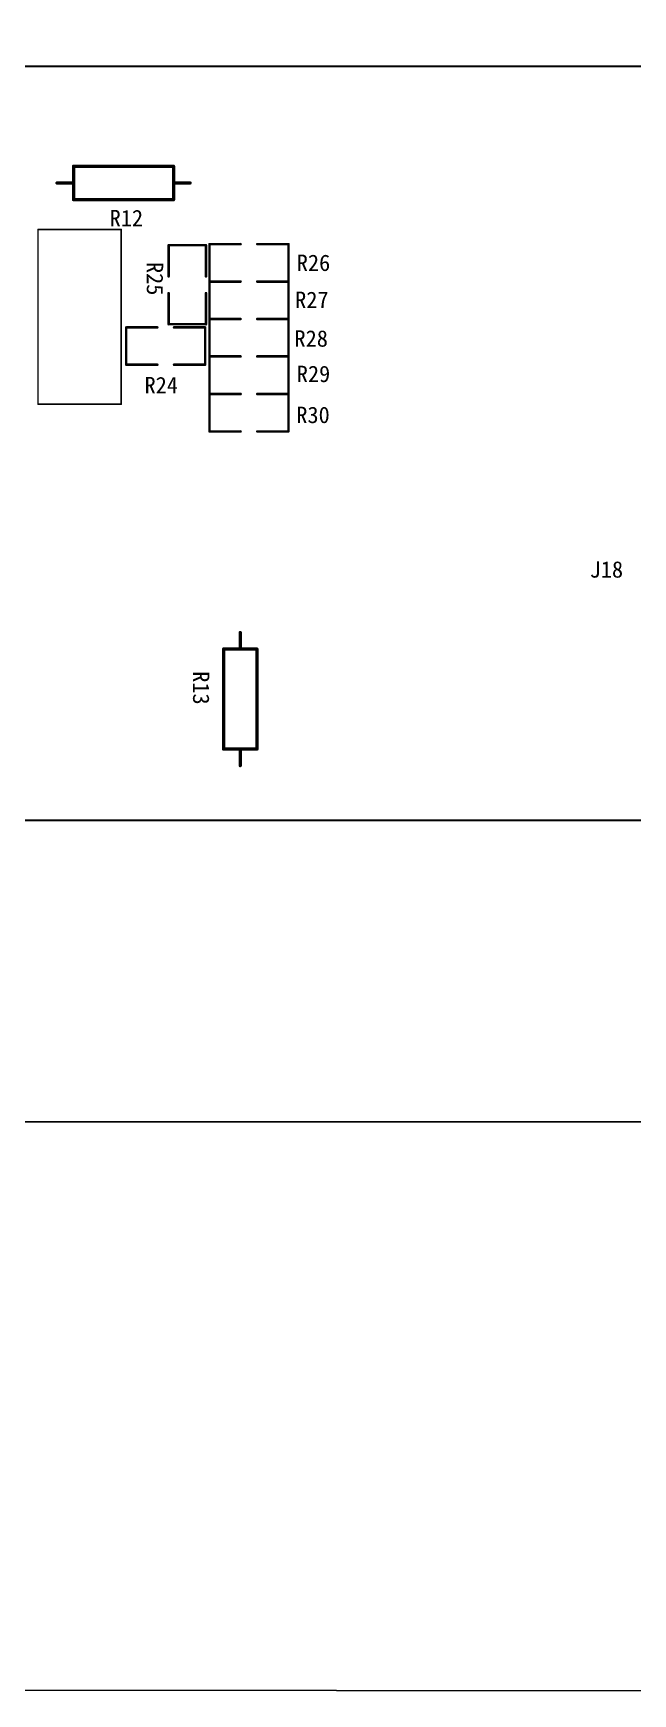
# Model space of a CAD drawing. Extents: x 741 to 1239, y 376 to 572.
# Drawn here: x 1028.8 to 1065.4, y 376.3 to 477.6 of the extents above; entities that cross this region are included whole.
import ezdxf

# ---------------------------------------------------------------- set-up
doc = ezdxf.new("R2010")
doc.units = 0
doc.header["$MEASUREMENT"] = 0
doc.layers.get('0').update_dxf_attribs({"linetype": 'CONTINUOUS'})
doc.layers.get('Defpoints').update_dxf_attribs({"linetype": 'CONTINUOUS'})
doc.layers.add('BOTTOMOVERLAY', color=7, linetype='CONTINUOUS')
doc.layers.add('KEEPOUTLAYER', color=6, linetype='CONTINUOUS')
doc.styles.get("Standard").update_dxf_attribs({"font": ''})
doc.styles.get('Standard').set_extended_font_data('SimSun')
doc.dimstyles.get("Standard").update_dxf_attribs({"dimtxt": 0.18, "dimasz": 0.18, "dimexe": 0.18, "dimexo": 0.0625, "dimgap": 0.09, "dimtad": 0, "dimtih": 1, "dimtoh": 1, "dimdec": 4, "dimzin": 0, "dimdsep": 46, "dimtxsty": 'Standard', "dimcen": 0.09, "dimadec": 0, "dimazin": 0, "dimtfac": 1, "dimtdec": 4, "dimtofl": 0, "dimtmove": 0, "dimatfit": 0, "dimfxl": 1, "dimtolj": 1, "dimtzin": 0, "dimarcsym": 0})

# ---------------------------------------------------------------- blocks, each defined once
blk = doc.blocks.new('2_4_2_54_B_11')
at = {"layer": 'BOTTOMOVERLAY', "const_width": 0.1}
for points in [[(3.81, 9.14), (-1.27, 9.14)], [(-1.27, 9.14), (-1.27, -1.52)], [(3.81, 9.14), (3.81, -1.52)], [(3.81, -1.52), (-1.27, -1.52)]]:
    blk.add_lwpolyline(points, dxfattribs=at)
at = {"layer": 'BOTTOMOVERLAY', "const_width": 0.05}
for points in [[(-1.29, 9.14, 1), (-1.25, 9.14, 1)], [(-1.29, 9.14, 1), (-1.25, 9.14, 1)], [(3.79, 9.14, 1), (3.83, 9.14, 1)], [(3.79, 9.14, 1), (3.83, 9.14, 1)], [(-1.29, -1.52, 1), (-1.25, -1.52, 1)], [(-1.29, -1.52, 1), (-1.25, -1.52, 1)], [(3.79, -1.52, 1), (3.83, -1.52, 1)], [(3.79, -1.52, 1), (3.83, -1.52, 1)]]:
    blk.add_lwpolyline(points, format="xyb", close=True, dxfattribs=at)
blk = doc.blocks.new('AXIAL_0_4_____4_B_107')
at = {"layer": 'BOTTOMOVERLAY', "const_width": 0.2}
for points in [[(3.05, 1.02), (-3.05, 1.02)], [(-3.05, 1.02), (-3.05, -1.02)], [(3.05, 1.02), (3.05, -1.02)], [(-3.05, 0), (-4.06, 0)], [(4.06, 0), (3.05, 0)], [(3.05, -1.02), (-3.05, -1.02)]]:
    blk.add_lwpolyline(points, dxfattribs=at)
at = {"layer": 'BOTTOMOVERLAY', "const_width": 0.1}
for points in [[(-3.1, 1.02, 1), (-3, 1.02, 1)], [(-3.1, 1.02, 1), (-3, 1.02, 1)], [(3, 1.02, 1), (3.1, 1.02, 1)], [(3, 1.02, 1), (3.1, 1.02, 1)], [(-4.11, 0, 1), (-4.01, 0, 1)], [(-3.1, 0, 1), (-3, 0, 1)], [(3, 0, 1), (3.1, 0, 1)], [(4.01, 0, 1), (4.11, 0, 1)], [(-3.1, -1.02, 1), (-3, -1.02, 1)], [(-3.1, -1.02, 1), (-3, -1.02, 1)], [(3, -1.02, 1), (3.1, -1.02, 1)], [(3, -1.02, 1), (3.1, -1.02, 1)]]:
    blk.add_lwpolyline(points, format="xyb", close=True, dxfattribs=at)
blk = doc.blocks.new('AXIAL_0_4_____3_B_112')
at = {"layer": 'BOTTOMOVERLAY', "const_width": 0.2}
for points in [[(-3.05, 1.02), (3.05, 1.02)], [(-3.05, 1.02), (-3.05, -1.02)], [(3.05, 1.02), (3.05, -1.02)], [(-4.06, 0), (-3.05, 0)], [(3.05, 0), (4.06, 0)], [(-3.05, -1.02), (3.05, -1.02)]]:
    blk.add_lwpolyline(points, dxfattribs=at)
at = {"layer": 'BOTTOMOVERLAY', "const_width": 0.1}
for points in [[(-3.1, 1.02, 1), (-3, 1.02, 1)], [(-3.1, 1.02, 1), (-3, 1.02, 1)], [(3, 1.02, 1), (3.1, 1.02, 1)], [(3, 1.02, 1), (3.1, 1.02, 1)], [(-4.11, 0, 1), (-4.01, 0, 1)], [(-3.1, 0, 1), (-3, 0, 1)], [(3, 0, 1), (3.1, 0, 1)], [(4.01, 0, 1), (4.11, 0, 1)], [(-3.1, -1.02, 1), (-3, -1.02, 1)], [(-3.1, -1.02, 1), (-3, -1.02, 1)], [(3, -1.02, 1), (3.1, -1.02, 1)], [(3, -1.02, 1), (3.1, -1.02, 1)]]:
    blk.add_lwpolyline(points, format="xyb", close=True, dxfattribs=at)
blk = doc.blocks.new('0805_B_115')
at = {"layer": 'BOTTOMOVERLAY', "const_width": 0.15}
for points in [[(-2.41, 1.14), (-0.51, 1.14)], [(-2.41, -1.14), (-2.41, 1.14)], [(0.51, 1.14), (2.41, 1.14)], [(2.41, -1.14), (2.41, 1.14)], [(-2.41, -1.14), (-0.51, -1.14)], [(0.51, -1.14), (2.41, -1.14)]]:
    blk.add_lwpolyline(points, dxfattribs=at)
at = {"layer": 'BOTTOMOVERLAY', "const_width": 0.075}
for points in [[(-2.45, 1.14, 1), (-2.38, 1.14, 1)], [(-2.45, 1.14, 1), (-2.38, 1.14, 1)], [(-0.55, 1.14, 1), (-0.47, 1.14, 1)], [(0.47, 1.14, 1), (0.55, 1.14, 1)], [(2.38, 1.14, 1), (2.45, 1.14, 1)], [(2.38, 1.14, 1), (2.45, 1.14, 1)], [(-2.45, -1.14, 1), (-2.38, -1.14, 1)], [(-2.45, -1.14, 1), (-2.38, -1.14, 1)], [(-0.55, -1.14, 1), (-0.47, -1.14, 1)], [(0.47, -1.14, 1), (0.55, -1.14, 1)], [(2.38, -1.14, 1), (2.45, -1.14, 1)], [(2.38, -1.14, 1), (2.45, -1.14, 1)]]:
    blk.add_lwpolyline(points, format="xyb", close=True, dxfattribs=at)
blk = doc.blocks.new('0805_B_116')
at = {"layer": 'BOTTOMOVERLAY', "const_width": 0.15}
for points in [[(-2.41, 1.14), (-0.51, 1.14)], [(-2.41, -1.14), (-2.41, 1.14)], [(0.51, 1.14), (2.41, 1.14)], [(2.41, -1.14), (2.41, 1.14)], [(-2.41, -1.14), (-0.51, -1.14)], [(0.51, -1.14), (2.41, -1.14)]]:
    blk.add_lwpolyline(points, dxfattribs=at)
at = {"layer": 'BOTTOMOVERLAY', "const_width": 0.075}
for points in [[(-2.45, 1.14, 1), (-2.38, 1.14, 1)], [(-2.45, 1.14, 1), (-2.38, 1.14, 1)], [(-0.55, 1.14, 1), (-0.47, 1.14, 1)], [(0.47, 1.14, 1), (0.55, 1.14, 1)], [(2.38, 1.14, 1), (2.45, 1.14, 1)], [(2.38, 1.14, 1), (2.45, 1.14, 1)], [(-2.45, -1.14, 1), (-2.38, -1.14, 1)], [(-2.45, -1.14, 1), (-2.38, -1.14, 1)], [(-0.55, -1.14, 1), (-0.47, -1.14, 1)], [(0.47, -1.14, 1), (0.55, -1.14, 1)], [(2.38, -1.14, 1), (2.45, -1.14, 1)], [(2.38, -1.14, 1), (2.45, -1.14, 1)]]:
    blk.add_lwpolyline(points, format="xyb", close=True, dxfattribs=at)
blk = doc.blocks.new('0805_B_117')
at = {"layer": 'BOTTOMOVERLAY', "const_width": 0.15}
for points in [[(-0.51, 1.14), (-2.41, 1.14)], [(-2.41, 1.14), (-2.41, -1.14)], [(2.41, 1.14), (0.51, 1.14)], [(2.41, 1.14), (2.41, -1.14)], [(-0.51, -1.14), (-2.41, -1.14)], [(2.41, -1.14), (0.51, -1.14)]]:
    blk.add_lwpolyline(points, dxfattribs=at)
at = {"layer": 'BOTTOMOVERLAY', "const_width": 0.075}
for points in [[(-2.45, 1.14, 1), (-2.38, 1.14, 1)], [(-2.45, 1.14, 1), (-2.38, 1.14, 1)], [(-0.55, 1.14, 1), (-0.47, 1.14, 1)], [(0.47, 1.14, 1), (0.55, 1.14, 1)], [(2.38, 1.14, 1), (2.45, 1.14, 1)], [(2.38, 1.14, 1), (2.45, 1.14, 1)], [(-2.45, -1.14, 1), (-2.38, -1.14, 1)], [(-2.45, -1.14, 1), (-2.38, -1.14, 1)], [(-0.55, -1.14, 1), (-0.47, -1.14, 1)], [(0.47, -1.14, 1), (0.55, -1.14, 1)], [(2.38, -1.14, 1), (2.45, -1.14, 1)], [(2.38, -1.14, 1), (2.45, -1.14, 1)]]:
    blk.add_lwpolyline(points, format="xyb", close=True, dxfattribs=at)
blk = doc.blocks.new('0805_B_118')
at = {"layer": 'BOTTOMOVERLAY', "const_width": 0.15}
for points in [[(-2.41, 1.14), (-0.51, 1.14)], [(-2.41, -1.14), (-2.41, 1.14)], [(0.51, 1.14), (2.41, 1.14)], [(2.41, -1.14), (2.41, 1.14)], [(-2.41, -1.14), (-0.51, -1.14)], [(0.51, -1.14), (2.41, -1.14)]]:
    blk.add_lwpolyline(points, dxfattribs=at)
at = {"layer": 'BOTTOMOVERLAY', "const_width": 0.075}
for points in [[(-2.45, 1.14, 1), (-2.38, 1.14, 1)], [(-2.45, 1.14, 1), (-2.38, 1.14, 1)], [(-0.55, 1.14, 1), (-0.47, 1.14, 1)], [(0.47, 1.14, 1), (0.55, 1.14, 1)], [(2.38, 1.14, 1), (2.45, 1.14, 1)], [(2.38, 1.14, 1), (2.45, 1.14, 1)], [(-2.45, -1.14, 1), (-2.38, -1.14, 1)], [(-2.45, -1.14, 1), (-2.38, -1.14, 1)], [(-0.55, -1.14, 1), (-0.47, -1.14, 1)], [(0.47, -1.14, 1), (0.55, -1.14, 1)], [(2.38, -1.14, 1), (2.45, -1.14, 1)], [(2.38, -1.14, 1), (2.45, -1.14, 1)]]:
    blk.add_lwpolyline(points, format="xyb", close=True, dxfattribs=at)
blk = doc.blocks.new('0805_B_119')
at = {"layer": 'BOTTOMOVERLAY', "const_width": 0.15}
for points in [[(-0.51, 1.14), (-2.41, 1.14)], [(-2.41, 1.14), (-2.41, -1.14)], [(2.41, 1.14), (0.51, 1.14)], [(2.41, 1.14), (2.41, -1.14)], [(-0.51, -1.14), (-2.41, -1.14)], [(2.41, -1.14), (0.51, -1.14)]]:
    blk.add_lwpolyline(points, dxfattribs=at)
at = {"layer": 'BOTTOMOVERLAY', "const_width": 0.075}
for points in [[(-2.45, 1.14, 1), (-2.38, 1.14, 1)], [(-2.45, 1.14, 1), (-2.38, 1.14, 1)], [(-0.55, 1.14, 1), (-0.47, 1.14, 1)], [(0.47, 1.14, 1), (0.55, 1.14, 1)], [(2.38, 1.14, 1), (2.45, 1.14, 1)], [(2.38, 1.14, 1), (2.45, 1.14, 1)], [(-2.45, -1.14, 1), (-2.38, -1.14, 1)], [(-2.45, -1.14, 1), (-2.38, -1.14, 1)], [(-0.55, -1.14, 1), (-0.47, -1.14, 1)], [(0.47, -1.14, 1), (0.55, -1.14, 1)], [(2.38, -1.14, 1), (2.45, -1.14, 1)], [(2.38, -1.14, 1), (2.45, -1.14, 1)]]:
    blk.add_lwpolyline(points, format="xyb", close=True, dxfattribs=at)
blk = doc.blocks.new('0805_B_120')
at = {"layer": 'BOTTOMOVERLAY', "const_width": 0.15}
for points in [[(-0.51, 1.14), (-2.41, 1.14)], [(-2.41, 1.14), (-2.41, -1.14)], [(2.41, 1.14), (0.51, 1.14)], [(2.41, 1.14), (2.41, -1.14)], [(-0.51, -1.14), (-2.41, -1.14)], [(2.41, -1.14), (0.51, -1.14)]]:
    blk.add_lwpolyline(points, dxfattribs=at)
at = {"layer": 'BOTTOMOVERLAY', "const_width": 0.075}
for points in [[(-2.45, 1.14, 1), (-2.38, 1.14, 1)], [(-2.45, 1.14, 1), (-2.38, 1.14, 1)], [(-0.55, 1.14, 1), (-0.47, 1.14, 1)], [(0.47, 1.14, 1), (0.55, 1.14, 1)], [(2.38, 1.14, 1), (2.45, 1.14, 1)], [(2.38, 1.14, 1), (2.45, 1.14, 1)], [(-2.45, -1.14, 1), (-2.38, -1.14, 1)], [(-2.45, -1.14, 1), (-2.38, -1.14, 1)], [(-0.55, -1.14, 1), (-0.47, -1.14, 1)], [(0.47, -1.14, 1), (0.55, -1.14, 1)], [(2.38, -1.14, 1), (2.45, -1.14, 1)], [(2.38, -1.14, 1), (2.45, -1.14, 1)]]:
    blk.add_lwpolyline(points, format="xyb", close=True, dxfattribs=at)
blk = doc.blocks.new('0805_B_121')
at = {"layer": 'BOTTOMOVERLAY', "const_width": 0.15}
for points in [[(-0.51, 1.14), (-2.41, 1.14)], [(-2.41, -1.14), (-2.41, 1.14)], [(2.41, 1.14), (0.51, 1.14)], [(2.41, -1.14), (2.41, 1.14)], [(-0.51, -1.14), (-2.41, -1.14)], [(2.41, -1.14), (0.51, -1.14)]]:
    blk.add_lwpolyline(points, dxfattribs=at)
at = {"layer": 'BOTTOMOVERLAY', "const_width": 0.075}
for points in [[(-2.45, 1.14, 1), (-2.38, 1.14, 1)], [(-2.45, 1.14, 1), (-2.38, 1.14, 1)], [(-0.55, 1.14, 1), (-0.47, 1.14, 1)], [(0.47, 1.14, 1), (0.55, 1.14, 1)], [(2.38, 1.14, 1), (2.45, 1.14, 1)], [(2.38, 1.14, 1), (2.45, 1.14, 1)], [(-2.45, -1.14, 1), (-2.38, -1.14, 1)], [(-2.45, -1.14, 1), (-2.38, -1.14, 1)], [(-0.55, -1.14, 1), (-0.47, -1.14, 1)], [(0.47, -1.14, 1), (0.55, -1.14, 1)], [(2.38, -1.14, 1), (2.45, -1.14, 1)], [(2.38, -1.14, 1), (2.45, -1.14, 1)]]:
    blk.add_lwpolyline(points, format="xyb", close=True, dxfattribs=at)
blk = doc.blocks.new('_Open90')
at = {"color": 0, "linetype": 'ByBlock', "lineweight": -2}
for p, q in [((0, 0), (-1, 0)), ((-0.5, 0.5), (0, 0)), ((0, 0), (-0.5, -0.5))]:
    blk.add_line(p, q, dxfattribs=at)
blk = doc.blocks.new('*D1161')
at = {"color": 0, "linetype": 'Continuous', "lineweight": -2}
for p, q in [((794.01, 429.55), (794.01, 411)), ((1129.06, 429.53), (1129.06, 411)), ((794.19, 411.18), (959.06, 411.18)), ((1128.88, 411.18), (964, 411.18))]:
    blk.add_line(p, q, dxfattribs=at)
at = {"layer": 'Defpoints', "color": 0, "linetype": 'Continuous'}
for p in [(794.01, 429.61), (1129.06, 429.59), (1129.06, 411.18)]:
    blk.add_point(p, dxfattribs=at)
at = {"color": 0, "linetype": 'Continuous', "lineweight": -2, "xscale": 0.18, "yscale": 0.18, "zscale": 0.18, "rotation": 180}
blk.add_blockref('_Open90', (794.01, 411.18), dxfattribs=at)
at = {"color": 0, "linetype": 'Continuous', "lineweight": -2, "xscale": 0.18, "yscale": 0.18, "zscale": 0.18}
blk.add_blockref('_Open90', (1129.06, 411.18), dxfattribs=at)
at = {"color": 6, "linetype": 'Continuous', "insert": (961.53, 411.18), "char_height": 1.5, "attachment_point": 5}
blk.add_mtext('\\A1;335', dxfattribs=at)

msp = doc.modelspace()

# ---------------------------------------------------------------- linework, layer by layer
at = {"linetype": 'Continuous'}
msp.add_lwpolyline([(740.61, 572.19), (1238.96, 571.5), (1238.96, 376.28), (740.61, 376.8)], close=True, dxfattribs=at)
at = {"layer": 'KEEPOUTLAYER', "const_width": 0.127}
for points in [[(1129.03, 475.57), (794.03, 475.57)], [(1129.03, 429.57), (794.03, 429.57)]]:
    msp.add_lwpolyline(points, dxfattribs=at)

# ---------------------------------------------------------------- block references
at = {"xscale": -1}
for name, p, rotation in [('AXIAL_0_4_____4_B_107', (1034.31, 468.46), 180), ('2_4_2_54_B_11', (1030.36, 464.1), 180), ('0805_B_121', (1038.2, 462.25), 90), ('0805_B_119', (1041.96, 463.59), 180), ('0805_B_120', (1041.96, 459.02), 180), ('0805_B_117', (1041.96, 456.73), 180), ('AXIAL_0_4_____3_B_112', (1041.43, 436.97), 270)]:
    msp.add_blockref(name, p, dxfattribs=dict(at, rotation=rotation))
for name, p in [('0805_B_118', (1041.96, 461.3)), ('0805_B_115', (1036.88, 458.51)), ('0805_B_116', (1041.96, 454.44))]:
    msp.add_blockref(name, p, dxfattribs=at)

# ---------------------------------------------------------------- texts
at = {"layer": 'BOTTOMOVERLAY'}
for s, p in [('R12', (1033.46, 465.82)), ('R26', (1044.88, 463.09)), ('R27', (1044.78, 460.83)), ('R28', (1044.74, 458.47)), ('R29', (1044.88, 456.31)), ('R24', (1035.59, 455.63)), ('R30', (1044.85, 453.81)), ('J18', (1062.75, 444.38))]:
    msp.add_text(s, height=1, dxfattribs=at).set_placement(p)
for s, p in [('R25', (1035.73, 463.64)), ('R13', (1038.55, 438.67))]:
    msp.add_text(s, height=1, rotation=270, dxfattribs=at).set_placement(p)

# ---------------------------------------------------------------- dimensions: what is measured, and where the dimension line sits
at = {"color": 6, "linetype": 'Continuous'}
dim = msp.add_linear_dim(base=(1129.06, 411.18), p1=(794.01, 429.61), p2=(1129.06, 429.59), dimstyle='Standard', override={"dimtxt": 1.5, "dimgap": 1, "dimdec": 0, "dimblk1": 'Open90', "dimblk2": 'Open90', "dimsah": 1, "dimclrt": 6, "dimatfit": 3}, dxfattribs=at)
dim.commit()
dim.dimension.update_dxf_attribs({"geometry": '*D1161', "text_midpoint": (961.53, 411.18)})

doc.saveas('drawing.dxf')
